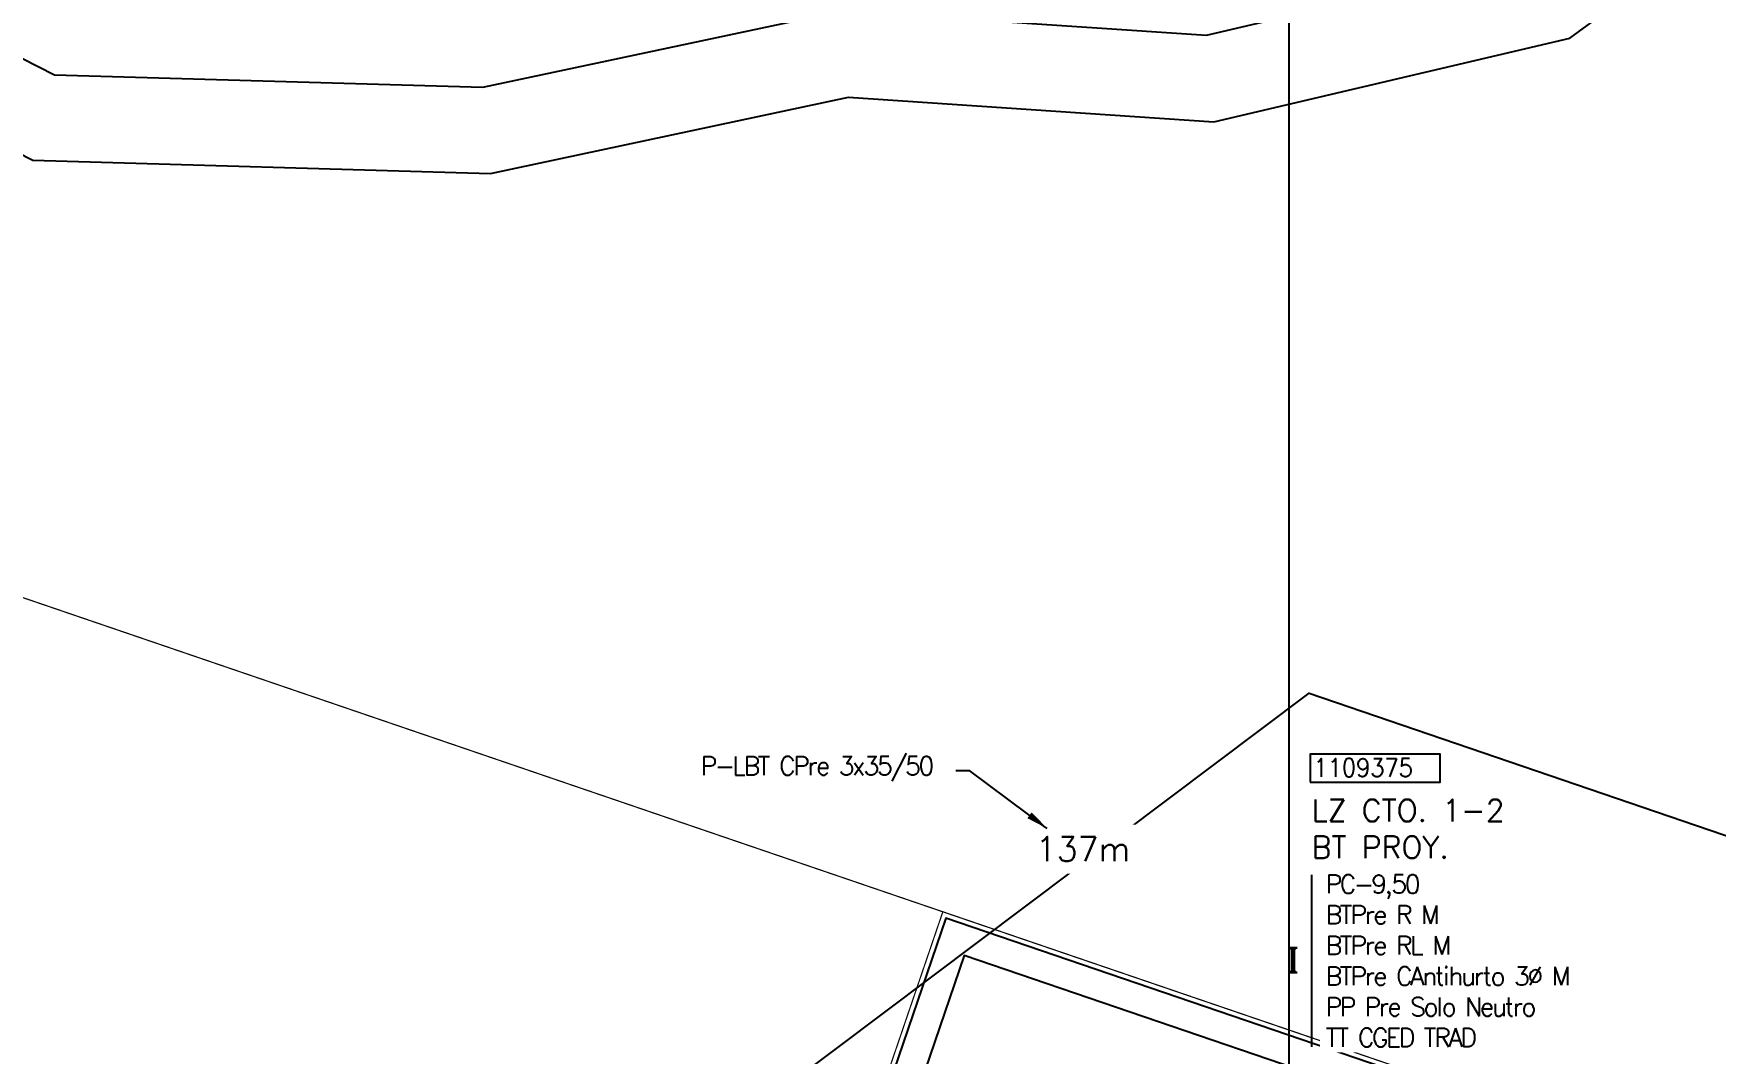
# Model space of a CAD drawing. Extents: x 0 to 336586, y 0 to 6284468.
# Drawn here: x 335248.8 to 335317.4, y 6278000 to 6278041.6 of the extents above; entities that cross this region are included whole.
import ezdxf
from ezdxf.enums import TextEntityAlignment as Align

# ---------------------------------------------------------------- set-up
doc = ezdxf.new("R2010")
doc.units = 0
doc.header["$LTSCALE"] = 5
for name, pattern in [('DASHDOT', [1, 0.5, -0.25, 0, -0.25]), ('DASHDOTX2', [2, 1, -0.5, 0, -0.5]), ('DASHED', [0.75, 0.5, -0.25])]:
    doc.linetypes.add(name, pattern=pattern)
for name, color, linetype in [('CALLES-URBANAS', 6, 'Continuous'), ('COTAS', 11, 'Continuous'), ('GRILLA', 254, 'Continuous'), ('LBT_A_P', 100, 'DASHED'), ('Numero', 42, 'Continuous'), ('PLANTA', 6, 'Continuous'), ('Prosan General Canal Existente', 8, 'Continuous'), ('Prosan General Linea Oficial', 6, 'DASHDOTX2'), ('Prosan Pavimentación Solera Existente', 8, 'DASHDOT'), ('Prosan Pavimentación Vereda Proyectada', 8, 'Continuous'), ('TEXTO-BT_P', 151, 'Continuous')]:
    doc.layers.add(name, color=color, linetype=linetype)
doc.styles.add('ROMANS', font='romans.shx', dxfattribs={"height": 1})
doc.styles.add('ROMANT', font='romant.shx', dxfattribs={"height": 2})
doc.dimstyles.new('COTA 500', dxfattribs={"dimtxt": 0.9, "dimasz": 0.9, "dimexe": 1.25, "dimexo": 1.25, "dimgap": 1.2, "dimtad": 0, "dimtih": 1, "dimtoh": 1, "dimdec": 0, "dimzin": 0, "dimdsep": 46, "dimtxsty": 'ROMANS', "dimcen": 0, "dimclrd": 11, "dimclre": 11, "dimclrt": 256, "dimadec": 0, "dimazin": 0, "dimtfac": 1, "dimtdec": 0, "dimtofl": 0, "dimtmove": 0, "dimatfit": 3, "dimfxl": 1.25, "dimfxlon": 1, "dimtfill": 1, "dimtolj": 1, "dimtzin": 0, "dimarcsym": 0})

# ---------------------------------------------------------------- blocks, each defined once
blk = doc.blocks.new('PLANTA')
at = {"layer": 'CALLES-URBANAS'}
blk.add_lwpolyline([(335864.237, 6282657.176), (335862.06, 6282657.919), (335860.784, 6282654.181), (335775.61, 6282683.257), (335758.455, 6282633.005), (335841.078, 6282604.8), (335842.914, 6282601.06), (335825.385, 6282549.711), (335821.645, 6282547.875), (335738.833, 6282576.145), (335738.446, 6282575.009), (335820.307, 6282547.064), (335820.033, 6282546.26)], dxfattribs=at)
at = {"layer": 'Prosan General Canal Existente', "flags": 128}
for points in [[(335719.239, 6282727.836), (335739.28, 6282717.613), (335756.738, 6282717.104), (335771.391, 6282720.223), (335786.234, 6282719.224), (335799.546, 6282722.353), (335805.202, 6282726.503)], [(335718.097, 6282724.489), (335738.391, 6282714.138), (335757.056, 6282713.593), (335771.643, 6282716.698), (335786.523, 6282715.696), (335801.041, 6282719.109), (335806.727, 6282723.28)]]:
    blk.add_lwpolyline(points, dxfattribs=at)
at = {"layer": 'Prosan General Linea Oficial', "ltscale": 0.2, "const_width": 0.05}
blk.add_lwpolyline([(335860.659, 6282654.435), (335775.485, 6282683.511), (335758.201, 6282632.88)], dxfattribs=at)
at = {"layer": 'Prosan Pavimentación Solera Existente', "const_width": 0.05}
blk.add_lwpolyline([(335775.485, 6282683.511), (335732.899, 6282698.049)], dxfattribs=at)
at = {"layer": 'Prosan Pavimentación Vereda Proyectada'}
blk.add_lwpolyline([(335856.62, 6282653.437), (335856.895, 6282654.241), (335776.358, 6282681.734), (335759.979, 6282633.753), (335840.515, 6282606.26), (335840.87, 6282607.301)], dxfattribs=at)
blk = doc.blocks.new('*U417')
at = {"layer": 'GRILLA', "lineweight": -3}
blk.add_lwpolyline([(300, 350), (300, 450)], dxfattribs=at)

msp = doc.modelspace()

# ---------------------------------------------------------------- linework, layer by layer
at = {"layer": 'Numero'}
msp.add_lwpolyline([(335300.859, 6278011.1), (335306.164, 6278011.1), (335306.164, 6278012.233), (335300.859, 6278012.233)], close=True, dxfattribs=at)
at = {"layer": 'TEXTO-BT_P', "ltscale": 0.5}
msp.add_lwpolyline([(335300.92, 6278007.317), (335300.92, 6278000.316)], dxfattribs=at)

# ---------------------------------------------------------------- block references
at = {"layer": 'GRILLA', "lineweight": -3}
msp.add_blockref('*U417', (335000, 6277600), dxfattribs=at)
at = {"layer": 'PLANTA'}
msp.add_blockref('PLANTA', (-489.594, -4677.697), dxfattribs=at)

# ---------------------------------------------------------------- texts
at = {"layer": 'LBT_A_P', "insert": (335300.92, 6278007.994), "char_height": 0.9, "attachment_point": 7, "style": 'ROMANS'}
msp.add_mtext('LZ CTO. 1-2\\PBT PROY.', dxfattribs=at)
at = {"layer": 'Numero', "style": 'ROMANS', "width": 0.9}
msp.add_text('1109375', height=0.75, dxfattribs=at).set_placement((335300.998, 6278011.314))
at = {"layer": 'TEXTO-BT_P', "ltscale": 0.5, "style": 'ROMANT'}
msp.add_text('I', height=1, dxfattribs=at).set_placement((335300.164, 6278003.841), align=Align.MIDDLE_CENTER)

# ---------------------------------------------------------------- next in the draw order: texts
at = {"layer": 'TEXTO-BT_P', "ltscale": 0.5, "insert": (335301.494, 6278003.818), "char_height": 0.75, "attachment_point": 4, "style": 'ROMANS', "bg_fill": 3, "box_fill_scale": 1.3, "bg_fill_color": 256, "bg_fill_transparency": 0}
msp.add_mtext('{\\T0.8;PC-9,50\\PBTPre R M\\PBTPre RL M\\PBTPre CAntihurto 3Ø M\\PPP Pre Solo Neutro\\PTT CGED TRAD}', dxfattribs=at)

# ---------------------------------------------------------------- next in the draw order: linework, layer by layer
at = {"layer": 'COTAS', "ltscale": 0.5}
msp.add_lwpolyline([(335273.245, 6277946.598), (335267.357, 6277966.999), (335277.725, 6277997.37), (335300.819, 6278014.72), (335336.721, 6278002.462), (335366.618, 6277992.256), (335386.642, 6277980.243)], dxfattribs=at)

# ---------------------------------------------------------------- next in the draw order: texts
at = {"layer": 'COTAS', "insert": (335291.601, 6278008.37), "char_height": 1, "attachment_point": 5, "style": 'ROMANS', "bg_fill": 3, "box_fill_scale": 1.5, "bg_fill_color": 256, "bg_fill_transparency": 0}
msp.add_mtext('\\A1;137m', dxfattribs=at)
at = {"layer": 'TEXTO-BT_P', "ltscale": 0.5, "insert": (335276.023, 6278011.635), "char_height": 0.75, "attachment_point": 4, "style": 'ROMANS', "bg_fill": 3, "box_fill_scale": 1.3, "bg_fill_color": 256, "bg_fill_transparency": 0}
msp.add_mtext('{\\T0.8;P-LBT CPre 3x35/50}', dxfattribs=at)

# ---------------------------------------------------------------- next in the draw order: leaders
at = {"layer": 'COTAS'}
msp.add_leader([(335290.146, 6278009.21), (335286.99, 6278011.551), (335286.421, 6278011.551)], dimstyle='COTA 500', override={"dimgap": 1.2, "dimtad": 0}, dxfattribs=at)

doc.saveas('drawing.dxf')
